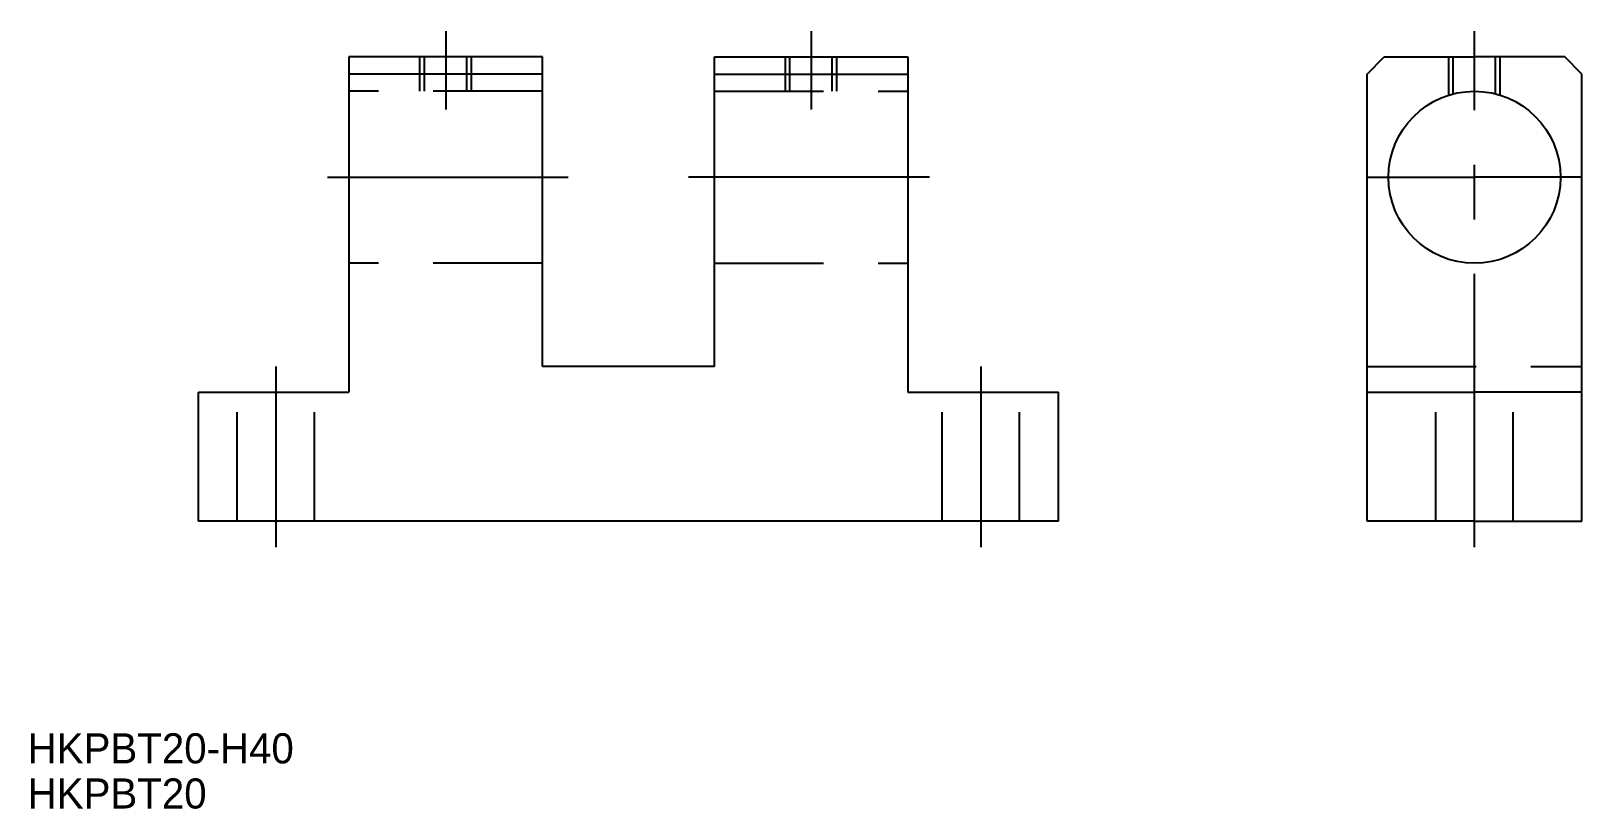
# Model space of a CAD drawing. Extents: x 1 to 181, y 1 to 91.
import ezdxf

# ---------------------------------------------------------------- set-up
doc = ezdxf.new("R2010")
doc.units = 0
doc.linetypes.add('CENTER', pattern=[50.8, 31.75, -6.35, 6.35, -6.35])
doc.linetypes.add('DASHED', pattern=[19.05, 12.7, -6.35])
doc.layers.get('0').update_dxf_attribs({"linetype": 'CONTINUOUS'})
doc.layers.add('CENTER', color=1, linetype='CENTER')

msp = doc.modelspace()

# ---------------------------------------------------------------- linework, layer by layer
at = {"color": 7, "linetype": 'CONTINUOUS'}
for p, q in [((37.82, 88.33), (37.82, 49.33)), ((60.32, 88.33), (37.82, 88.33)), ((60.32, 52.33), (60.32, 88.33)), ((80.32, 52.33), (80.32, 88.33)), ((80.32, 88.33), (102.82, 88.33)), ((102.82, 88.33), (102.82, 49.33)), ((156.22, 86.33), (158.22, 88.33)), ((158.22, 88.33), (168.72, 88.33)), ((179.22, 88.33), (168.72, 88.33)), ((181.22, 86.33), (179.22, 88.33)), ((60.32, 86.33), (37.82, 86.33)), ((80.32, 86.33), (102.82, 86.33)), ((156.22, 34.33), (156.22, 86.33)), ((181.22, 34.33), (181.22, 86.33)), ((80.32, 52.33), (60.32, 52.33)), ((20.32, 34.33), (20.32, 49.33)), ((20.32, 49.33), (37.82, 49.33)), ((102.82, 49.33), (120.32, 49.33)), ((120.32, 34.33), (120.32, 49.33)), ((156.22, 49.33), (168.72, 49.33)), ((181.22, 49.33), (168.72, 49.33)), ((120.32, 34.33), (20.32, 34.33)), ((168.72, 34.33), (156.22, 34.33)), ((168.72, 34.33), (181.22, 34.33))]:
    msp.add_line(p, q, dxfattribs=at)
at = {"color": 3, "linetype": 'DASHED'}
for p, q in [((46.07, 84.33), (46.07, 88.33)), ((46.61, 84.33), (46.61, 88.33)), ((51.53, 84.33), (51.53, 88.33)), ((52.07, 84.33), (52.07, 88.33)), ((88.57, 84.33), (88.57, 88.33)), ((89.11, 84.33), (89.11, 88.33)), ((94.03, 84.33), (94.03, 88.33)), ((94.57, 84.33), (94.57, 88.33)), ((165.72, 83.87), (165.72, 88.33)), ((166.26, 84.02), (166.26, 88.33)), ((171.18, 84.02), (171.18, 88.33)), ((171.72, 83.87), (171.72, 88.33)), ((60.32, 84.33), (37.82, 84.33)), ((80.32, 84.33), (102.82, 84.33)), ((60.32, 64.33), (37.82, 64.33)), ((80.32, 64.33), (102.82, 64.33)), ((156.22, 52.33), (181.22, 52.33)), ((24.82, 34.33), (24.82, 49.33)), ((33.82, 34.33), (33.82, 49.33)), ((106.82, 34.33), (106.82, 49.33)), ((115.82, 34.33), (115.82, 49.33)), ((164.22, 34.33), (164.22, 49.33)), ((173.22, 34.33), (173.22, 49.33))]:
    msp.add_line(p, q, dxfattribs=at)
at = {"color": 7, "linetype": 'CONTINUOUS'}
msp.add_circle((168.72, 74.33), 10, dxfattribs=at)
at = {"layer": 'CENTER', "color": 1, "linetype": 'CENTER'}
for p, q in [((49.07, 91.33), (49.07, 82.2)), ((91.57, 91.33), (91.57, 82.2)), ((168.72, 31.33), (168.72, 91.33)), ((35.32, 74.33), (63.32, 74.33)), ((105.32, 74.33), (77.32, 74.33)), ((156.22, 74.33), (168.72, 74.33)), ((181.22, 74.33), (168.72, 74.33)), ((29.32, 52.33), (29.32, 31.33)), ((111.32, 52.33), (111.32, 31.33))]:
    msp.add_line(p, q, dxfattribs=at)

# ---------------------------------------------------------------- texts
at = {"color": 7, "linetype": 'CONTINUOUS'}
for s, p in [('HKPBT20-H40', (0.45, 6.18)), ('HKPBT20', (0.45, 0.93))]:
    msp.add_text(s, height=3.5, dxfattribs=at).set_placement(p)

doc.saveas('drawing.dxf')
